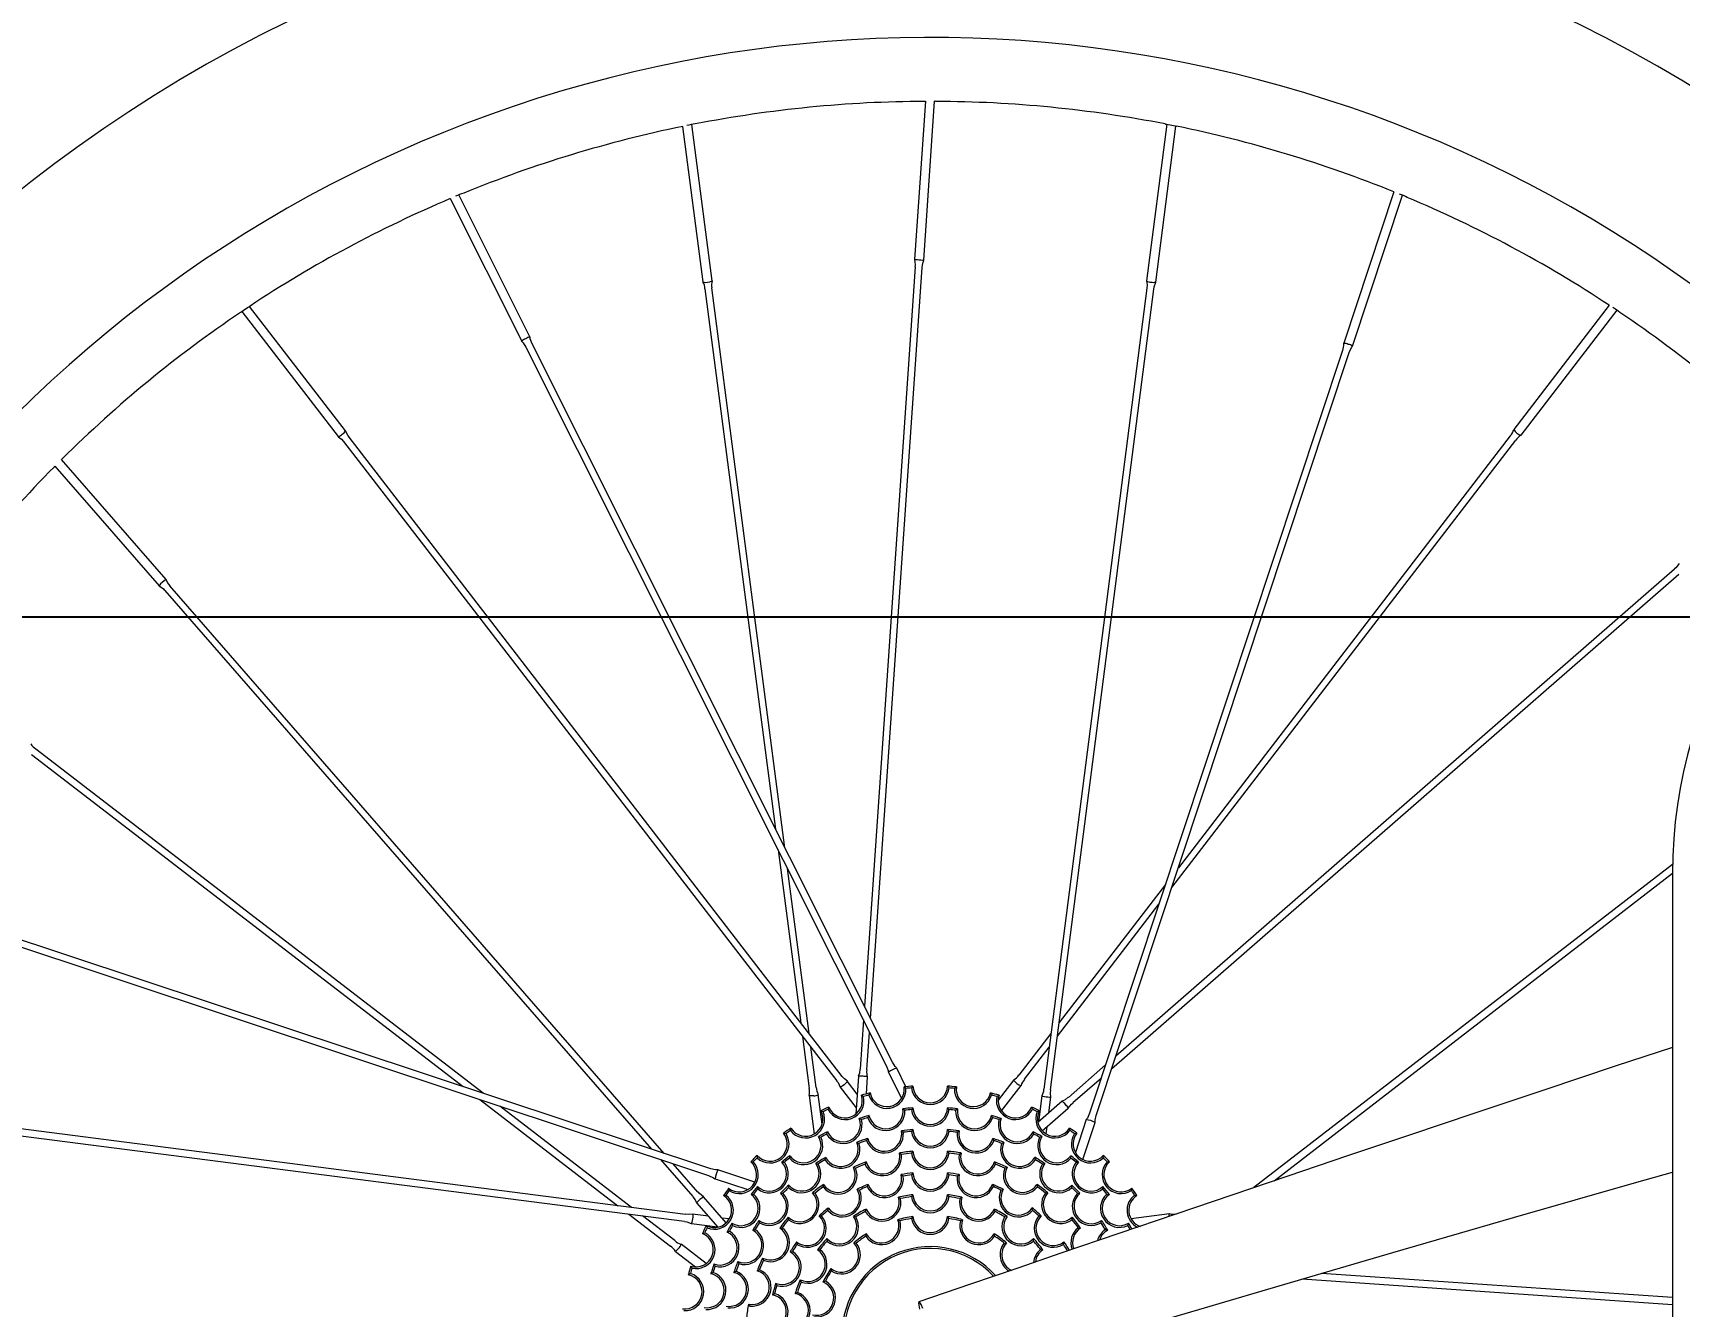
# Model space of a CAD drawing. Header units: millimetres. Extents: x -470 to 13540, y 264 to 3642.
# Drawn here: x -153.7 to 209, y 2910.3 to 3190.6 of the extents above; entities that cross this region are included whole.
import ezdxf

# ---------------------------------------------------------------- set-up
doc = ezdxf.new("R2010")
doc.units = ezdxf.units.MM
doc.layers.add('ZANO_R', color=7, linetype='Continuous', lineweight=0)
doc.layers.add('ZANO_W', color=1, linetype='Continuous', lineweight=0)
doc.styles.add('Arial', font='arial.ttf')
doc.styles.get("Standard").update_dxf_attribs({"font": 'ARIALUNI.TTF'})
doc.dimstyles.new('pl i ang', dxfattribs={"dimtxt": 50, "dimasz": 50, "dimexe": 1.25, "dimexo": 0.625, "dimgap": 10, "dimtad": 1, "dimtoh": 1, "dimtxsty": 'Standard', "dimcen": 2.5, "dimclrd": 1, "dimclre": 1, "dimclrt": 1, "dimadec": 0, "dimazin": 0, "dimtfac": 1, "dimtmove": 0, "dimatfit": 3, "dimfxl": 1, "dimarcsym": 1})

# ---------------------------------------------------------------- blocks, each defined once
blk = doc.blocks.new('*D478')
at = {"layer": 'ZANO_W', "color": 1, "lineweight": -2}
for p, q in [((213.99, 3062.01), (-320.61, 3062.01)), ((-310.61, 3022.01), (-310.61, 2623.43)), ((292.65, 2583.43), (-320.61, 2583.43))]:
    blk.add_line(p, q, dxfattribs=at)
at = {"layer": 'ZANO_W', "color": 1}
for points in [[(-303.94, 3022.01), (-317.27, 3022.01), (-310.61, 3062.01)], [(-317.27, 2623.43), (-303.94, 2623.43), (-310.61, 2583.43)]]:
    blk.add_solid(points, dxfattribs=at)
at = {"layer": 'ZANO_W', "color": 1, "insert": (-341.03, 2822.72), "char_height": 40, "attachment_point": 5, "rotation": 90, "style": 'Arial'}
blk.add_mtext('479', dxfattribs=at)

msp = doc.modelspace()

# ---------------------------------------------------------------- linework, layer by layer
at = {"layer": 'ZANO_R'}
for p, q in [((42.95, 3175.56), (40.56, 3140.7)), ((42.58, 3140.56), (44.99, 3175.56)), ((-10.52, 3170.02), (-6.05, 3135.79)), ((-4.04, 3136.05), (-8.53, 3170.45)), ((96.13, 3170.51), (91.69, 3136.02)), ((93.7, 3135.76), (98.13, 3170.11)), ((-44.16, 3123.67), (-59.85, 3154.95)), ((146.17, 3155.61), (135.11, 3122.3)), ((-61.71, 3154.13), (-45.97, 3122.76)), ((137.04, 3121.66), (148.06, 3154.87)), ((40.7, 3139.1), (29.51, 2976.29)), ((30.86, 2973.61), (42.22, 3139)), ((-5.6, 3134.27), (9.92, 3015.33)), ((12, 3011.19), (-4.09, 3134.47)), ((91.74, 3134.43), (69.03, 2958.08)), ((70.54, 2957.88), (93.25, 3134.23)), ((-84.77, 3102.99), (-105.94, 3130.41)), ((193.61, 3130.65), (172.56, 3103.29)), ((174.17, 3102.05), (195.32, 3129.55)), ((-107.63, 3129.28), (-86.38, 3101.75)), ((-45.04, 3121.46), (34.33, 2963.29)), ((35.69, 2963.98), (-43.67, 3122.14)), ((134.86, 3120.72), (79.14, 2952.76)), ((80.59, 2952.28), (136.3, 3120.24)), ((-85.22, 3100.66), (23.42, 2959.91)), ((24.63, 2960.84), (-84.01, 3101.59)), ((97.22, 3002.42), (173.01, 3100.96)), ((171.81, 3101.89), (98.68, 3006.81)), ((-148.8, 3095.25), (-125.85, 3068.91)), ((-124.32, 3070.24), (-147.36, 3096.69)), ((207.96, 3072.57), (84.92, 2965.35)), ((-14.56, 2943.9), (-123.47, 3068.88)), ((83.98, 2962.51), (208.96, 3071.42)), ((-124.62, 3067.88), (-17.4, 2944.84)), ((-153.94, 3031.73), (-58.86, 2958.6)), ((-54.47, 2957.14), (-153.01, 3032.93)), ((10.52, 3010.74), (15.49, 2972.68)), ((17.34, 2970.29), (12.6, 3006.6)), ((207.54, 3007.55), (115.34, 2936.38)), ((95.85, 3003.14), (72.45, 2972.72)), ((119.79, 2937.89), (207.53, 3005.61)), ((207.53, 3005.53), (207.53, 2587.43)), ((-4.33, 2940.51), (-172.28, 2996.22)), ((72.07, 2969.72), (94.4, 2998.75)), ((-172.76, 2994.78), (-4.81, 2939.06)), ((29.31, 2973.3), (28.56, 2962.45)), ((30.08, 2962.34), (30.65, 2970.62)), ((70.61, 2970.32), (63.56, 2961.16)), ((15.88, 2969.68), (17.37, 2958.22)), ((18.89, 2958.42), (17.73, 2967.29)), ((64.77, 2960.23), (70.22, 2967.32)), ((82.66, 2963.38), (74.46, 2956.24)), ((27.93, 2956.97), (25.79, 2959.75)), ((28.2, 2960.88), (27.63, 2952.57)), ((29.97, 2957.02), (30.23, 2960.75)), ((34.81, 2961.77), (37.71, 2955.99)), ((38.68, 2958.59), (36.63, 2962.68)), ((62.41, 2960.07), (58.99, 2955.63)), ((75.46, 2955.09), (81.72, 2960.54)), ((-55.19, 2955.77), (-24.77, 2932.37)), ((17.33, 2956.63), (18.43, 2948.17)), ((20.19, 2950.35), (19.34, 2956.89)), ((24.18, 2958.51), (27.72, 2953.92)), ((28.86, 2956.71), (29.32, 2956.45)), ((30.76, 2957.22), (30.48, 2956.76)), ((38.25, 2958.54), (38.67, 2958.2)), ((40.21, 2958.71), (39.86, 2958.31)), ((48.17, 2958.31), (47.82, 2958.71)), ((49.37, 2958.2), (49.78, 2958.54)), ((57.55, 2956.76), (57.28, 2957.22)), ((58.71, 2956.45), (59.17, 2956.71)), ((59.74, 2953.27), (64.02, 2958.83)), ((68.58, 2956.55), (67.84, 2950.8)), ((70.15, 2952.81), (70.6, 2956.29)), ((-9.93, 2930.46), (-186.28, 2953.17)), ((-21.77, 2931.99), (-50.8, 2954.32)), ((19.92, 2953.28), (20.43, 2953.1)), ((21.7, 2954.11), (21.52, 2953.61)), ((30.53, 2952.24), (30.27, 2951.77)), ((37.99, 2953.72), (38.41, 2953.39)), ((40.21, 2953.94), (39.86, 2953.53)), ((48.17, 2953.53), (47.82, 2953.94)), ((49.62, 2953.39), (50.04, 2953.72)), ((57.77, 2951.77), (57.5, 2952.24)), ((66.52, 2953.61), (66.33, 2954.11)), ((67.6, 2953.1), (68.11, 2953.28)), ((73.1, 2955.39), (67.74, 2950.72)), ((68.71, 2948.87), (74.44, 2953.86)), ((-186.47, 2951.66), (-10.13, 2928.95)), ((11.72, 2948.35), (12.25, 2948.26)), ((13.33, 2949.47), (13.23, 2948.95)), ((21.36, 2948.68), (21.2, 2948.17)), ((28.4, 2951.59), (28.87, 2951.34)), ((37.66, 2948.88), (38.09, 2948.55)), ((40.21, 2949.16), (39.87, 2948.75)), ((48.17, 2948.75), (47.82, 2949.16)), ((49.94, 2948.55), (50.37, 2948.88)), ((59.16, 2951.34), (59.64, 2951.59)), ((66.83, 2948.17), (66.67, 2948.68)), ((69.55, 2948.2), (69.76, 2949.78)), ((74.8, 2948.95), (74.7, 2949.47)), ((75.78, 2948.26), (76.31, 2948.35)), ((78.4, 2951.34), (76, 2944.11)), ((77.64, 2942.58), (80.33, 2950.7)), ((19.4, 2947.63), (19.92, 2947.48)), ((27.82, 2946.34), (28.31, 2946.11)), ((30.24, 2947.18), (30, 2946.7)), ((58.04, 2946.7), (57.79, 2947.18)), ((59.72, 2946.11), (60.21, 2946.34)), ((68.12, 2947.48), (68.63, 2947.63)), ((-15.43, 2942.58), (-8.28, 2934.38)), ((-7.14, 2935.38), (-12.59, 2941.64)), ((4.5, 2942.06), (5.04, 2942.07)), ((5.89, 2943.45), (5.88, 2942.92)), ((11.35, 2941.99), (11.88, 2941.94)), ((13.07, 2943.4), (13.01, 2942.87)), ((18.79, 2941.67), (19.32, 2941.56)), ((20.96, 2943.03), (20.83, 2942.51)), ((29.87, 2942.02), (29.65, 2941.53)), ((37.22, 2943.99), (37.66, 2943.68)), ((40.21, 2944.38), (39.87, 2943.97)), ((48.16, 2943.97), (47.82, 2944.38)), ((50.37, 2943.68), (50.81, 2943.99)), ((58.38, 2941.53), (58.16, 2942.02)), ((67.2, 2942.51), (67.07, 2943.03)), ((68.71, 2941.56), (69.24, 2941.67)), ((75.02, 2942.87), (74.96, 2943.4)), ((76.15, 2941.94), (76.68, 2941.99)), ((82.15, 2942.92), (82.14, 2943.45)), ((83, 2942.07), (83.53, 2942.06)), ((-3.39, 2938.32), (3.84, 2935.92)), ((5.37, 2937.56), (-2.75, 2940.25)), ((27.09, 2940.87), (27.59, 2940.68)), ((37.62, 2939.23), (38.06, 2938.92)), ((40.21, 2939.6), (39.87, 2939.18)), ((48.16, 2939.18), (47.82, 2939.6)), ((49.97, 2938.92), (50.41, 2939.23)), ((60.44, 2940.68), (60.95, 2940.87)), ((-0.91, 2928.63), (-5.9, 2934.36)), ((-1.52, 2934.62), (-0.99, 2934.72)), ((-0.39, 2936.23), (-0.31, 2935.7)), ((4.55, 2934.88), (5.09, 2934.94)), ((5.97, 2936.6), (6.01, 2936.07)), ((11.03, 2935.11), (11.57, 2935.12)), ((12.84, 2936.92), (12.83, 2936.39)), ((18.1, 2935.23), (18.64, 2935.18)), ((20.5, 2937.06), (20.41, 2936.53)), ((27.93, 2935.99), (28.45, 2935.82)), ((30.32, 2937.08), (30.11, 2936.58)), ((37.03, 2934.25), (37.49, 2933.96)), ((40.21, 2934.81), (39.88, 2934.38)), ((48.15, 2934.38), (47.82, 2934.81)), ((50.54, 2933.96), (51, 2934.25)), ((57.92, 2936.58), (57.71, 2937.08)), ((59.58, 2935.82), (60.1, 2935.99)), ((67.62, 2936.53), (67.54, 2937.06)), ((69.39, 2935.18), (69.93, 2935.23)), ((75.2, 2936.39), (75.19, 2936.92)), ((76.47, 2935.12), (77.01, 2935.11)), ((82.02, 2936.07), (82.07, 2936.6)), ((82.95, 2934.94), (83.48, 2934.88)), ((88.34, 2935.7), (88.43, 2936.23)), ((89.03, 2934.72), (89.55, 2934.62)), ((-22.37, 2930.53), (-13.21, 2923.48)), ((-12.28, 2924.69), (-19.37, 2930.14)), ((-4.86, 2930.07), (-8.34, 2930.51)), ((-7.44, 2933.02), (-2.76, 2927.66)), ((19.55, 2930.17), (20.09, 2930.15)), ((21.53, 2931.88), (21.48, 2931.34)), ((29.88, 2931.65), (29.72, 2931.13)), ((58.32, 2931.13), (58.15, 2931.65)), ((66.56, 2931.34), (66.5, 2931.88)), ((67.94, 2930.15), (68.48, 2930.17)), ((96.71, 2930.63), (88.25, 2929.52)), ((-8.6, 2928.5), (-2.85, 2927.76)), ((-5.33, 2928.03), (-5.15, 2927.52)), ((-0.25, 2929.47), (-1.82, 2929.68)), ((-0.73, 2926.59), (-0.21, 2926.75)), ((0.32, 2928.55), (0.47, 2928.04)), ((4.92, 2926.99), (5.44, 2927.12)), ((6.28, 2929.16), (6.39, 2928.63)), ((10.89, 2927.45), (11.42, 2927.54)), ((12.72, 2929.85), (12.78, 2929.31)), ((27.08, 2930.03), (27.62, 2929.92)), ((36.88, 2929.3), (37.36, 2929.03)), ((40.22, 2930), (39.89, 2929.57)), ((48.15, 2929.57), (47.82, 2930)), ((50.67, 2929.03), (51.15, 2929.3)), ((60.42, 2929.92), (60.95, 2930.03)), ((75.26, 2929.31), (75.31, 2929.85)), ((76.61, 2927.54), (77.14, 2927.45)), ((81.64, 2928.63), (81.75, 2929.16)), ((82.59, 2927.12), (83.12, 2926.99)), ((87.56, 2928.04), (87.71, 2928.55)), ((-5.32, 2919.66), (-10.88, 2923.93)), ((-6.16, 2926.25), (-5.66, 2926.44)), ((14.57, 2924.42), (14.67, 2923.88)), ((21.26, 2925.14), (21.28, 2924.6)), ((27.19, 2924.2), (27.73, 2924.16)), ((29.94, 2926.21), (29.82, 2925.67)), ((58.21, 2925.67), (58.09, 2926.21)), ((60.3, 2924.16), (60.85, 2924.2)), ((66.76, 2924.6), (66.77, 2925.14)), ((73.36, 2923.88), (73.46, 2924.42)), ((-12.12, 2922.32), (-7.68, 2918.91)), ((-3.64, 2919.56), (-3.39, 2919.08)), ((1.62, 2920.13), (1.84, 2919.64)), ((7.08, 2920.87), (7.27, 2920.36)), ((13.15, 2922.21), (13.68, 2922.34)), ((19.18, 2922.66), (19.72, 2922.74)), ((68.31, 2922.74), (68.85, 2922.66)), ((-9.27, 2917.2), (-8.81, 2917.47)), ((-8.76, 2919.09), (-8.5, 2918.63)), ((-4.29, 2917.42), (-3.82, 2917.68)), ((0.77, 2917.71), (1.25, 2917.95)), ((5.93, 2918.08), (6.42, 2918.3)), ((15.38, 2916.08), (15.58, 2915.57)), ((20.4, 2915.6), (20.91, 2915.78)), ((22.1, 2918.56), (22.2, 2918.02)), ((125.97, 2916.25), (207.53, 2910.65)), ((207.53, 2912.17), (130.2, 2917.49)), ((9.26, 2912.78), (9.72, 2913.05)), ((9.99, 2915.29), (10.24, 2914.81)), ((14.27, 2913.04), (14.75, 2913.3)), ((3.96, 2910.73), (4.27, 2910.29))]:
    msp.add_line(p, q, dxfattribs=at)
at = {"layer": 'ZANO_R', "flags": 128}
for points in [[(42.76, 3175.55), (42.76, 3175.55), (42.88, 3175.56), (42.95, 3175.56)], [(95.77, 3170.57), (95.76, 3170.58), (95.87, 3170.56), (96.1, 3170.53), (96.44, 3170.48), (96.84, 3170.4), (97.26, 3170.32), (97.64, 3170.23), (97.96, 3170.16), (98.17, 3170.1), (98.25, 3170.08), (98.25, 3170.08)], [(40.55, 3140.7), (40.71, 3139.54), (40.66, 3139.11)], [(40.56, 3140.7), (40.63, 3140.72), (40.86, 3140.72), (41.19, 3140.71), (41.57, 3140.69), (41.96, 3140.66), (42.29, 3140.62), (42.51, 3140.59), (42.58, 3140.56), (42.58, 3140.56)], [(42.26, 3138.99), (42.36, 3139.89), (42.61, 3140.54)], [(91.66, 3136), (91.78, 3135.14), (91.71, 3134.43)], [(93.28, 3134.23), (93.34, 3134.74), (93.71, 3135.74)], [(-107.93, 3129.08), (-107.93, 3129.07), (-107.84, 3129.14), (-107.65, 3129.28), (-107.37, 3129.49), (-107.04, 3129.72), (-106.68, 3129.96), (-106.35, 3130.17), (-106.07, 3130.33), (-105.89, 3130.44), (-105.83, 3130.48), (-105.83, 3130.48)], [(-45.99, 3122.73), (-45.63, 3122.38), (-45.04, 3121.45)], [(-43.67, 3122.14), (-44.08, 3123.28), (-44.13, 3123.67)], [(135.08, 3122.29), (135.09, 3121.79), (134.85, 3120.72)], [(136.31, 3120.23), (136.82, 3121.33), (137.06, 3121.64)], [(-86.39, 3101.72), (-85.7, 3101.2), (-85.25, 3100.64)], [(-83.99, 3101.61), (-84.31, 3102.02), (-84.76, 3102.99)], [(-148.94, 3095.1), (-148.9, 3095.15), (-148.8, 3095.25)], [(-147.37, 3096.69), (-147.24, 3096.81), (-147.15, 3096.89), (-147.16, 3096.88)], [(208.98, 3073.8), (208.28, 3072.87), (207.94, 3072.6)], [(-125.85, 3068.9), (-124.92, 3068.2), (-124.65, 3067.86)], [(-123.44, 3068.9), (-124, 3069.61), (-124.29, 3070.25)], [(207.53, 2967.23), (195.15, 2963.15), (179.18, 2957.86), (163.99, 2952.79), (149.57, 2947.95), (135.93, 2943.35), (122.77, 2938.9), (102.27, 2931.94), (81.45, 2924.85), (72.82, 2921.91), (63.29, 2918.65), (52.87, 2915.09), (41.54, 2911.22)], [(34.32, 2963.29), (34.74, 2962.16), (34.78, 2961.77)], [(36.65, 2962.7), (36.29, 2963.06), (35.7, 2963.98)], [(23.39, 2959.89), (23.71, 2959.49), (24.16, 2958.51)], [(25.78, 2959.76), (25.79, 2959.75), (25.76, 2959.66), (25.61, 2959.49), (25.37, 2959.27), (25.07, 2959.02), (24.75, 2958.79), (24.48, 2958.62), (24.27, 2958.52), (24.18, 2958.51), (24.18, 2958.52)], [(25.8, 2959.78), (25.11, 2960.3), (24.65, 2960.86)], [(28.53, 2962.45), (28.42, 2961.56), (28.17, 2960.9)], [(30.23, 2960.75), (30.07, 2961.9), (30.12, 2962.34)], [(63.12, 2959.33), (62.82, 2959.58), (62.57, 2959.8), (62.43, 2959.98), (62.41, 2960.07), (62.41, 2960.08)], [(18.35, 2956.61), (17.97, 2956.57), (17.63, 2956.56), (17.41, 2956.58), (17.33, 2956.63), (17.33, 2956.64)], [(69, 2958.08), (68.94, 2957.57), (68.57, 2956.57)], [(70.6, 2956.3), (70.6, 2956.29), (70.51, 2956.25), (70.29, 2956.23), (69.96, 2956.25), (69.57, 2956.29), (69.19, 2956.35), (68.86, 2956.42), (68.65, 2956.49), (68.58, 2956.55), (68.58, 2956.56)], [(70.62, 2956.31), (70.5, 2957.17), (70.58, 2957.88)], [(74.44, 2956.26), (73.74, 2955.71), (73.09, 2955.42)], [(74.44, 2953.86), (75.15, 2954.78), (75.49, 2955.06)], [(79.13, 2952.76), (78.63, 2951.67), (78.38, 2951.36)], [(80.36, 2950.7), (80.36, 2951.21), (80.6, 2952.28)], [(-4.81, 2939.05), (-3.71, 2938.55), (-3.41, 2938.3)], [(-2.75, 2940.28), (-3.26, 2940.28), (-4.32, 2940.52)], [(47.32, 2893.08), (54.99, 2895.35), (61.57, 2897.29), (67.08, 2898.92), (71.5, 2900.22), (74.83, 2901.21), (77.4, 2901.97), (80.04, 2902.75), (82.81, 2903.56), (92.36, 2906.38), (103.18, 2909.56), (117.14, 2913.66), (131.38, 2917.83), (145.9, 2922.07), (172.54, 2929.79), (199.7, 2937.57), (207.53, 2939.78)], [(-8.31, 2934.36), (-7.76, 2933.65), (-7.47, 2933.01)], [(-5.91, 2934.36), (-6.83, 2935.07), (-7.11, 2935.41)], [(-8.36, 2930.54), (-9.21, 2930.42), (-9.93, 2930.5)], [(-8.35, 2930.51), (-8.34, 2930.51), (-8.3, 2930.43), (-8.28, 2930.21), (-8.3, 2929.88), (-8.33, 2929.49), (-8.39, 2929.11), (-8.47, 2928.78), (-8.54, 2928.57), (-8.6, 2928.5), (-8.61, 2928.5)], [(96.65, 2930.03), (96.64, 2930.32), (96.66, 2930.54), (96.71, 2930.63), (96.72, 2930.63)], [(-10.13, 2928.92), (-9.62, 2928.86), (-8.61, 2928.49)], [(-11.38, 2923.04), (-11.62, 2922.73), (-11.85, 2922.49), (-12.02, 2922.35), (-12.12, 2922.32), (-12.12, 2922.33)], [(42.41, 2909.79), (42.02, 2910.6), (41.73, 2911.08), (41.55, 2911.22), (41.47, 2911.02), (41.51, 2910.47), (41.66, 2909.61)]]:
    msp.add_lwpolyline(points, dxfattribs=at)
at = {"layer": 'ZANO_R'}
for centre, radius, start, end in [((44.02, 2903.94), 322, 40.0607, 264.4729), ((44.02, 2903.94), 285.67, 41.8619, 180), ((44.02, 2903.94), 271.61, 90.2641, 100.9861), ((44.35, 3162.11), 13.47, 86.0382, 87.2928), ((44.02, 2903.94), 271.61, 79.015, 89.7329), ((44.02, 2903.94), 271.61, 101.5823, 112.2354), ((-5.38, 3152.35), 18.38, 97.3983, 103.2703), ((44.02, 2903.94), 271.61, 67.9088, 78.4831), ((-52.85, 3137.84), 18.48, 108.6546, 114.5682), ((140.97, 3137.95), 18.35, 63.6394, 69.5925), ((44.02, 2903.94), 271.61, 112.9088, 123.4823), ((44.02, 2903.94), 271.61, 56.5823, 67.2358), ((-5.33, 3138.11), 2.42, 252.6664, 302.2024), ((-8.52, 3134.27), 2.89, 359.8766, 31.4113), ((-1.17, 3135.21), 2.98, 163.9255, 194.3641), ((92.68, 3137.74), 1.99, 240.0123, 269.8584), ((93.18, 3137.68), 1.99, 255.4647, 285.3181), ((184.77, 3114.56), 18.32, 52.3888, 58.2787), ((44.02, 2903.94), 271.61, 124.0146, 134.7357), ((44.02, 2903.94), 271.61, 45.266, 55.986), ((-44.06, 3120.55), 2.92, 110.8426, 130.9239), ((-43.78, 3121.43), 2.27, 99.4231, 125.3337), ((134.91, 3119.38), 2.92, 65.8495, 85.9153), ((135.72, 3119.8), 2.28, 54.4554, 80.3033), ((-86.9, 3103.67), 1.99, 285.0066, 314.8632), ((-86.5, 3103.98), 1.99, 300.4651, 330.3192), ((169.74, 3103.96), 2.89, 314.8683, 346.4194), ((174.71, 3104.41), 2.43, 207.6725, 257.1934), ((175.6, 3099.43), 2.98, 118.9095, 149.3796), ((312.64, 3005.53), 105.12, 115, 180), ((44.02, 2903.94), 271.61, 135.2672, 145.9858), ((-121.74, 3065.73), 5.19, 119.7817, 142.3384), ((-151.48, 3035.52), 2.97, 208.89, 239.3944), ((28.65, 2956.35), 4.56, 82.8853, 95.7035), ((29.16, 2956.32), 4.56, 76.4351, 89.2541), ((38.24, 2957.2), 5.71, 106.3976, 126.8964), ((60.97, 2962.7), 2.99, 298.8394, 329.3415), ((64.21, 2960.27), 1.45, 220.6826, 262.2652), ((66.83, 2958.16), 2.88, 134.8624, 166.311), ((14.45, 2957.47), 2.99, 343.8333, 14.3459), ((18.46, 2958.05), 1.45, 265.6927, 307.255), ((21.8, 2958.41), 2.88, 179.8569, 211.3157), ((25.24, 2955.53), 4.19, 207.397, 12.603), ((25.24, 2955.53), 3.81, 201.9875, 18.0125), ((44.02, 2903.94), 54.91, 103.9751, 106.0249), ((44.02, 2903.94), 54.53, 104.3698, 105.6302), ((34.48, 2958.01), 4.19, 197.397, 2.603), ((34.48, 2958.01), 3.81, 191.9875, 8.0125), ((44.02, 2903.94), 54.91, 93.9751, 96.0249), ((44.02, 2903.94), 54.53, 94.3698, 95.6302), ((44.02, 2958.85), 4.19, 187.397, 352.603), ((44.02, 2958.85), 3.81, 181.9875, 358.0125), ((44.02, 2903.94), 54.91, 83.9751, 86.0249), ((44.02, 2903.94), 54.53, 84.3698, 85.6302), ((53.55, 2958.01), 4.19, 177.397, 342.603), ((53.55, 2958.01), 3.81, 171.9875, 348.0125), ((44.02, 2903.94), 54.91, 73.9751, 76.0249), ((44.02, 2903.94), 54.53, 74.3698, 75.6302), ((62.8, 2955.53), 4.19, 167.397, 332.603), ((62.8, 2955.53), 3.81, 161.9875, 338.0125), ((16.56, 2951.49), 4.19, 217.397, 22.603), ((16.56, 2951.49), 3.81, 211.9875, 28.0125), ((44.02, 2903.94), 54.91, 113.9751, 116.0249), ((44.02, 2903.94), 54.53, 114.3698, 115.6302), ((44.02, 2903.94), 50.15, 105.6026, 108.1474), ((34.23, 2953.12), 4.19, 198.8546, 3.6454), ((34.23, 2953.12), 3.81, 193.4263, 9.0737), ((44.02, 2903.94), 50.15, 94.3526, 96.8974), ((44.02, 2903.94), 49.77, 94.7865, 96.4635), ((44.02, 2954.09), 4.19, 187.6046, 352.3954), ((44.02, 2954.09), 3.81, 182.1763, 357.8237), ((44.02, 2903.94), 50.15, 83.1026, 85.6474), ((44.02, 2903.94), 49.77, 83.5365, 85.2135), ((53.8, 2953.12), 4.19, 176.3546, 341.1454), ((53.8, 2953.12), 3.81, 170.9263, 346.5737), ((44.02, 2903.94), 50.15, 71.8526, 74.3974), ((44.02, 2903.94), 54.91, 63.9751, 66.0249), ((44.02, 2903.94), 54.53, 64.3698, 65.6302), ((71.47, 2951.49), 4.19, 157.397, 322.603), ((71.47, 2951.49), 3.81, 151.9875, 328.0125), ((70.22, 2951.86), 4.56, 37.8878, 50.7026), ((70.55, 2951.48), 4.56, 31.4416, 44.2501), ((8.72, 2946), 4.19, 227.397, 32.603), ((8.72, 2946), 3.81, 221.9875, 38.0125), ((44.02, 2903.94), 54.91, 123.9751, 126.0249), ((44.02, 2903.94), 54.53, 124.3698, 125.6302), ((44.02, 2903.94), 50.15, 116.8526, 119.3974), ((24.82, 2950.27), 4.19, 210.1046, 14.8954), ((24.82, 2950.27), 3.81, 204.6763, 20.3237), ((44.02, 2903.94), 49.77, 106.0365, 107.7135), ((33.92, 2948.19), 4.19, 200.713, 5.0013), ((33.92, 2948.19), 3.81, 195.2619, 10.4524), ((44.02, 2903.94), 45.39, 94.8094, 98.0477), ((44.02, 2903.94), 45.01, 95.2911, 97.5661), ((44.02, 2949.32), 4.19, 187.8559, 352.1441), ((44.02, 2949.32), 3.81, 182.4047, 357.5953), ((44.02, 2903.94), 45.39, 81.9523, 85.1906), ((44.02, 2903.94), 45.01, 82.4339, 84.7089), ((54.12, 2948.19), 4.19, 174.9987, 339.287), ((54.12, 2948.19), 3.81, 169.5476, 344.7381), ((44.02, 2903.94), 49.77, 72.2865, 73.9635), ((63.21, 2950.27), 4.19, 165.1046, 329.8954), ((63.21, 2950.27), 3.81, 159.6763, 335.3237), ((44.02, 2903.94), 50.15, 60.6026, 63.1474), ((44.02, 2903.94), 54.91, 53.9751, 56.0249), ((44.02, 2903.94), 54.53, 54.3698, 55.6302), ((79.31, 2946), 4.19, 147.397, 312.603), ((79.31, 2946), 3.81, 141.9875, 318.0125), ((77.89, 2946.57), 4.79, 59.4161, 83.878), ((16.15, 2945.63), 4.19, 221.3546, 26.1454), ((16.15, 2945.63), 3.81, 215.9263, 31.5737), ((44.02, 2903.94), 49.77, 117.2865, 118.9635), ((24.32, 2944.83), 4.19, 213.5701, 17.8584), ((24.32, 2944.83), 3.81, 208.119, 23.3096), ((44.02, 2903.94), 45.39, 107.6666, 110.9048), ((44.02, 2903.94), 45.01, 108.1482, 110.4232), ((44.02, 2903.94), 45.39, 69.0952, 72.3334), ((44.02, 2903.94), 45.01, 69.5768, 71.8518), ((63.71, 2944.83), 4.19, 162.1416, 326.4299), ((63.71, 2944.83), 3.81, 156.6904, 331.881), ((44.02, 2903.94), 49.77, 61.0365, 62.7135), ((71.88, 2945.63), 4.19, 153.8546, 318.6454), ((71.88, 2945.63), 3.81, 148.4263, 324.0737), ((1.95, 2939.23), 3.81, 231.9875, 48.0125), ((1.95, 2939.23), 4.19, 237.397, 42.603), ((44.02, 2903.94), 54.91, 133.9751, 136.0249), ((44.02, 2903.94), 54.53, 134.3698, 135.6302), ((8.55, 2939.4), 3.81, 227.1763, 42.8237), ((8.55, 2939.4), 4.19, 232.6046, 37.3954), ((44.02, 2903.94), 50.15, 128.1026, 130.6474), ((44.02, 2903.94), 49.77, 128.5365, 130.2135), ((15.72, 2939.42), 4.19, 226.4273, 30.7156), ((15.72, 2939.42), 3.81, 220.9762, 36.1667), ((44.02, 2903.94), 45.39, 120.5237, 123.762), ((44.02, 2903.94), 45.01, 121.0053, 123.2804), ((44.02, 2903.94), 40.63, 110.3734, 114.6266), ((44.02, 2903.94), 40.25, 110.9146, 114.0854), ((33.5, 2943.18), 4.19, 203.1662, 6.8338), ((33.5, 2943.18), 3.81, 197.6867, 12.3133), ((44.02, 2903.94), 40.63, 95.3734, 99.6266), ((44.02, 2903.94), 40.25, 95.9146, 99.0854), ((44.02, 2944.56), 4.19, 188.1662, 351.8338), ((44.02, 2944.56), 3.81, 182.6867, 357.3133), ((44.02, 2903.94), 40.63, 80.3734, 84.6266), ((44.02, 2903.94), 40.25, 80.9146, 84.0854), ((54.53, 2943.18), 4.19, 173.1662, 336.8338), ((54.53, 2943.18), 3.81, 167.6867, 342.3133), ((44.02, 2903.94), 40.63, 65.3734, 69.6266), ((44.02, 2903.94), 40.25, 65.9146, 69.0854), ((44.02, 2903.94), 45.39, 56.238, 59.4763), ((44.02, 2903.94), 45.01, 56.7196, 58.9947), ((72.32, 2939.42), 4.19, 149.2844, 313.5727), ((72.32, 2939.42), 3.81, 143.8333, 319.0238), ((44.02, 2903.94), 50.15, 49.3526, 51.8974), ((44.02, 2903.94), 49.77, 49.7865, 51.4635), ((79.48, 2939.4), 4.19, 142.6046, 307.3954), ((79.48, 2939.4), 3.81, 137.1763, 312.8237), ((86.08, 2939.23), 4.19, 137.397, 302.603), ((44.02, 2903.94), 54.91, 43.9751, 46.0249), ((44.02, 2903.94), 54.53, 44.3698, 45.6302), ((86.08, 2939.23), 3.81, 131.9875, 308.0125), ((1.38, 2937.81), 4.79, 149.4119, 173.8834), ((23.7, 2939.12), 4.19, 218.1662, 21.8338), ((23.7, 2939.12), 3.81, 212.6867, 27.3133), ((33.91, 2938.35), 4.19, 204.923, 7.8043), ((33.91, 2938.35), 3.81, 199.4073, 13.32), ((44.02, 2903.94), 35.87, 96.0874, 100.2763), ((44.02, 2903.94), 35.49, 96.7047, 99.6589), ((44.02, 2939.8), 4.19, 188.5593, 351.4407), ((44.02, 2939.8), 3.81, 183.0437, 356.9563), ((44.02, 2903.94), 35.87, 79.7237, 83.9126), ((44.02, 2903.94), 35.49, 80.3411, 83.2953), ((54.12, 2938.35), 4.19, 172.1957, 335.077), ((54.12, 2938.35), 3.81, 166.68, 340.5927), ((64.33, 2939.12), 4.19, 158.1662, 321.8338), ((64.33, 2939.12), 3.81, 152.6867, 327.3133), ((-3.91, 2930.14), 4.56, 127.8852, 140.7034), ((-3.53, 2930.47), 4.56, 121.4362, 134.2528), ((-3.54, 2931.39), 3.81, 241.9875, 58.0125), ((-3.54, 2931.39), 4.19, 247.397, 52.603), ((44.02, 2903.94), 54.91, 143.9751, 146.0249), ((44.02, 2903.94), 54.53, 144.3698, 145.6302), ((2.32, 2931.8), 3.81, 238.4263, 54.0737), ((2.32, 2931.8), 4.19, 243.8546, 48.6454), ((44.02, 2903.94), 50.15, 139.3526, 141.8974), ((44.02, 2903.94), 49.77, 139.7865, 141.4635), ((8.53, 2932.23), 3.81, 233.8333, 49.0238), ((8.53, 2932.23), 4.19, 239.2844, 43.5727), ((44.02, 2903.94), 45.39, 133.3809, 136.6191), ((44.02, 2903.94), 45.01, 133.8625, 136.1375), ((15.29, 2932.66), 3.81, 227.6867, 42.3133), ((15.29, 2932.66), 4.19, 233.1662, 36.8338), ((44.02, 2903.94), 40.63, 125.3734, 129.6266), ((44.02, 2903.94), 40.25, 125.9146, 129.0854), ((24.63, 2934.11), 4.19, 221.2866, 24.1679), ((24.63, 2934.11), 3.81, 215.771, 29.6836), ((44.02, 2903.94), 35.87, 112.451, 116.6399), ((44.02, 2903.94), 35.49, 113.0684, 116.0225), ((33.38, 2933.17), 4.19, 209.0734, 10.9266), ((33.38, 2933.17), 3.81, 203.5101, 16.4899), ((44.02, 2903.94), 31.11, 97.0202, 102.9798), ((44.02, 2903.94), 30.72, 97.7388, 102.2612), ((44.02, 2935.04), 4.19, 189.0734, 350.9266), ((44.02, 2935.04), 3.81, 183.5101, 356.4899), ((44.02, 2903.94), 31.11, 77.0202, 82.9798), ((44.02, 2903.94), 30.72, 77.7388, 82.2612), ((54.66, 2933.17), 4.19, 169.0734, 330.9266), ((54.66, 2933.17), 3.81, 163.5101, 336.4899), ((44.02, 2903.94), 35.87, 63.3601, 67.549), ((44.02, 2903.94), 35.49, 63.9775, 66.9316), ((63.41, 2934.11), 4.19, 155.8321, 318.7134), ((63.41, 2934.11), 3.81, 150.3164, 324.229), ((44.02, 2903.94), 40.63, 50.3734, 54.6266), ((44.02, 2903.94), 40.25, 50.9146, 54.0854), ((72.74, 2932.66), 4.19, 143.1662, 306.8338), ((72.74, 2932.66), 3.81, 137.6867, 312.3133), ((44.02, 2903.94), 45.39, 43.3809, 46.6191), ((44.02, 2903.94), 45.01, 43.8625, 46.1375), ((79.5, 2932.23), 4.19, 136.4273, 300.7156), ((79.5, 2932.23), 3.81, 130.9762, 306.1667), ((85.71, 2931.8), 4.19, 131.3546, 296.1454), ((85.71, 2931.8), 3.81, 125.9263, 301.5737), ((44.02, 2903.94), 49.77, 38.5365, 40.2135), ((44.02, 2903.94), 50.15, 38.1026, 40.6474), ((91.57, 2931.39), 4.19, 127.397, 243.608), ((91.57, 2931.39), 3.81, 121.9875, 250.3861), ((44.02, 2903.94), 54.53, 34.3698, 35.6302), ((44.02, 2903.94), 54.91, 33.9751, 36.0249), ((16.91, 2927.42), 3.81, 232.1346, 46.0472), ((16.91, 2927.42), 4.19, 237.6502, 40.5316), ((44.02, 2903.94), 35.87, 128.8146, 133.0035), ((44.02, 2903.94), 35.49, 129.432, 132.3862), ((44.02, 2903.94), 31.11, 117.0202, 122.9798), ((44.02, 2903.94), 30.72, 117.7388, 122.2612), ((44.02, 2903.94), 31.11, 57.0202, 62.9798), ((44.02, 2903.94), 30.72, 57.7388, 62.2612), ((44.02, 2903.94), 35.87, 46.9965, 51.1854), ((44.02, 2903.94), 35.49, 47.6138, 50.568), ((71.12, 2927.42), 4.19, 139.4684, 302.3498), ((71.12, 2927.42), 3.81, 133.9528, 307.8654), ((97.55, 2933.5), 2.98, 253.8271, 284.3515), ((44.02, 2903.94), 54.91, 153.9751, 156.0249), ((44.02, 2903.94), 54.53, 154.3698, 155.6302), ((-2.32, 2923.13), 3.81, 249.6763, 65.3237), ((-2.32, 2923.13), 4.19, 255.1046, 59.8954), ((44.02, 2903.94), 50.15, 150.6026, 153.1474), ((44.02, 2903.94), 49.77, 151.0365, 152.7135), ((3.12, 2923.63), 3.81, 246.6904, 61.881), ((3.12, 2923.63), 4.19, 252.1416, 56.4299), ((44.02, 2903.94), 45.39, 146.238, 149.4763), ((44.02, 2903.94), 45.01, 146.7196, 148.9947), ((8.83, 2924.25), 3.81, 242.6867, 57.3133), ((8.83, 2924.25), 4.19, 248.1662, 51.8338), ((44.02, 2903.94), 40.63, 140.3734, 144.6266), ((44.02, 2903.94), 40.25, 140.9146, 144.0854), ((24.02, 2927.76), 3.81, 223.5101, 36.4899), ((24.02, 2927.76), 4.19, 229.0734, 30.9266), ((33.3, 2928), 4.19, 213.7744, 14.2256), ((33.3, 2928), 3.81, 208.1455, 19.8545), ((44.02, 2903.94), 26.34, 98.291, 105.709), ((44.02, 2903.94), 25.96, 99.1504, 104.8496), ((44.02, 2930.28), 4.19, 189.7744, 350.2256), ((44.02, 2930.28), 3.81, 184.1455, 355.8545), ((44.02, 2903.94), 26.34, 74.291, 81.709), ((44.02, 2903.94), 25.96, 75.1504, 80.8496), ((54.73, 2928), 4.19, 165.7744, 326.2256), ((54.73, 2928), 3.81, 160.1455, 331.8545), ((64.01, 2927.76), 4.19, 149.0734, 310.9266), ((64.01, 2927.76), 3.81, 143.5101, 316.4899), ((79.2, 2924.25), 4.19, 128.1662, 201.0152), ((44.02, 2903.94), 40.25, 35.9146, 39.0854), ((44.02, 2903.94), 40.63, 35.3734, 39.6266), ((79.2, 2924.25), 3.81, 122.6867, 201.2696), ((84.91, 2923.63), 4.19, 123.5701, 165.2434), ((84.91, 2923.63), 3.81, 118.119, 161.8438), ((44.02, 2903.94), 45.01, 31.0053, 33.2804), ((44.02, 2903.94), 45.39, 30.5237, 33.762), ((44.02, 2903.94), 49.77, 27.7445, 28.9635), ((44.02, 2903.94), 50.15, 27.6773, 29.3974), ((-14.74, 2920.89), 2.99, 28.8292, 59.349), ((-10.21, 2926.75), 2.89, 224.868, 256.304), ((-12.32, 2924.13), 1.45, 310.6724, 352.2765), ((-7.58, 2922.72), 3.81, 251.9875, 68.0125), ((-7.58, 2922.72), 4.19, 257.397, 62.603), ((44.02, 2903.94), 35.87, 145.1783, 149.3672), ((44.02, 2903.94), 35.49, 145.7957, 148.7498), ((44.02, 2903.94), 31.11, 137.0202, 142.9798), ((44.02, 2903.94), 30.72, 137.7388, 142.2612), ((24.44, 2921.56), 3.81, 232.1455, 43.8545), ((24.44, 2921.56), 4.19, 237.7744, 38.2256), ((44.02, 2903.94), 19.43, 42.2507, 180), ((44.02, 2903.94), 19.04, 42.8501, 339.6792), ((44.02, 2903.94), 26.34, 122.291, 129.709), ((44.02, 2903.94), 25.96, 123.1504, 128.8496), ((44.02, 2903.94), 26.34, 50.291, 57.709), ((44.02, 2903.94), 25.96, 51.1504, 56.8496), ((63.59, 2921.56), 4.19, 141.7744, 238.9762), ((63.59, 2921.56), 3.81, 136.1455, 243.995), ((44.02, 2903.94), 30.72, 37.7388, 42.2612), ((44.02, 2903.94), 31.11, 37.0202, 42.9798), ((44.02, 2903.94), 35.49, 31.2502, 34.2043), ((44.02, 2903.94), 35.87, 31.2525, 34.8217), ((44.02, 2903.94), 50.15, 161.8526, 164.3974), ((44.02, 2903.94), 45.39, 159.0952, 162.3334), ((44.02, 2903.94), 45.01, 159.5768, 161.8518), ((44.02, 2903.94), 40.63, 155.3734, 159.6266), ((44.02, 2903.94), 40.25, 155.9146, 159.0854), ((11.39, 2918.83), 3.81, 248.4982, 62.4109), ((11.39, 2918.83), 4.19, 254.0139, 56.8952), ((17.08, 2919.49), 3.81, 243.5101, 56.4899), ((17.08, 2919.49), 4.19, 249.0734, 50.9266), ((70.95, 2919.49), 4.19, 129.0734, 175.0092), ((70.95, 2919.49), 3.81, 123.5101, 171.754), ((-10.06, 2913.47), 3.81, 261.9875, 78.0125), ((-10.06, 2913.47), 4.19, 267.397, 72.603), ((44.02, 2903.94), 54.91, 163.9751, 166.0249), ((44.02, 2903.94), 54.53, 164.3698, 165.6302), ((-5.17, 2913.72), 3.81, 260.9263, 76.5737), ((-5.17, 2913.72), 4.19, 266.3546, 71.1454), ((44.02, 2903.94), 49.77, 162.2865, 163.9635), ((-0.23, 2914.04), 3.81, 259.5476, 74.7381), ((-0.23, 2914.04), 4.19, 264.9987, 69.287), ((4.77, 2914.45), 3.81, 257.6867, 72.3133), ((4.77, 2914.45), 4.19, 263.1662, 66.8338), ((44.02, 2903.94), 31.11, 157.0202, 162.9798), ((18.96, 2912.08), 3.81, 256.1455, 67.8545), ((18.96, 2912.08), 4.19, 261.7744, 62.2256), ((44.02, 2903.94), 26.34, 146.291, 153.709), ((44.02, 2903.94), 25.96, 147.1504, 152.8496), ((8.51, 2909.04), 3.81, 264.8619, 78.7745), ((8.51, 2909.04), 4.19, 270.3775, 73.2589), ((44.02, 2903.94), 35.87, 161.5419, 165.7308), ((44.02, 2903.94), 35.49, 162.1593, 165.1134), ((13.38, 2909.34), 3.81, 263.5101, 76.4899), ((13.38, 2909.34), 4.19, 269.0734, 70.9266), ((44.02, 2903.94), 30.72, 157.7388, 162.2612), ((44.02, 2903.94), 40.63, 170.3734, 174.6266)]:
    msp.add_arc(centre, radius, start, end, dxfattribs=at)

# ---------------------------------------------------------------- dimensions: what is measured, and where the dimension line sits
at = {"layer": 'ZANO_W'}
dim = msp.add_linear_dim(base=(-310.61, 2583.43), p1=(223.99, 3062.01), p2=(302.65, 2583.43), angle=90, dimstyle='pl i ang', override={"dimtxt": 40, "dimasz": 40, "dimexe": 10, "dimexo": 10, "dimtoh": 0, "dimdec": 0, "dimtxsty": 'Arial', "dimtdec": 0, "dimtmove": 1}, dxfattribs=at)
dim.commit()
dim.dimension.update_dxf_attribs({"geometry": '*D478', "text_midpoint": (-341.03, 2822.72)})

doc.saveas('drawing.dxf')
